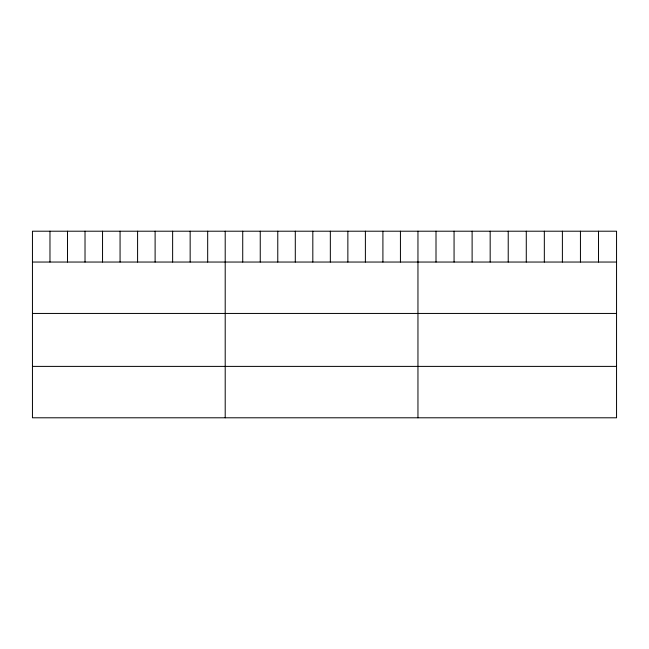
<?xml version="1.0" encoding="UTF-8"?>
<svg xmlns="http://www.w3.org/2000/svg" width="649" height="649" viewBox="0 0 649 649"><rect width="100%" height="100%" fill="white"/><g stroke="black" fill="none" stroke-linecap="round" stroke-linejoin="round"><path stroke-width="0.97" d="M616.55 262.042L616.55 417.794L32.45 417.794L32.45 231.206L616.55 231.206L616.55 262.042L32.45 262.042M32.45 313.443L616.55 313.443M32.45 366.393L616.55 366.393M598.5 231.206L598.5 262.042M580.441 231.206L580.441 262.042M562.391 231.206L562.391 262.042M544.333 231.206L544.333 262.042M526.282 231.206L526.282 262.042M508.224 231.206L508.224 262.042M490.173 231.206L490.173 262.042M472.115 231.206L472.115 262.042M454.065 231.206L454.065 262.042M436.006 231.206L436.006 262.042M417.956 231.206L417.956 417.794M400.433 231.206L400.433 262.042M382.91 231.206L382.91 262.042M365.387 231.206L365.387 262.042M347.864 231.206L347.864 262.042M330.341 231.206L330.341 262.042M312.818 231.206L312.818 262.042M295.295 231.206L295.295 262.042M277.772 231.206L277.772 262.042M260.249 231.206L260.249 262.042M242.726 231.206L242.726 262.042M225.203 231.206L225.203 417.794M207.68 231.206L207.68 262.042M190.157 231.206L190.157 262.042M172.634 231.206L172.634 262.042M155.111 231.206L155.111 262.042M137.588 231.206L137.588 262.042M120.065 231.206L120.065 262.042M102.542 231.206L102.542 262.042M85.019 231.206L85.019 262.042M67.496 231.206L67.496 262.042M49.973 231.206L49.973 262.042"/></g></svg>
